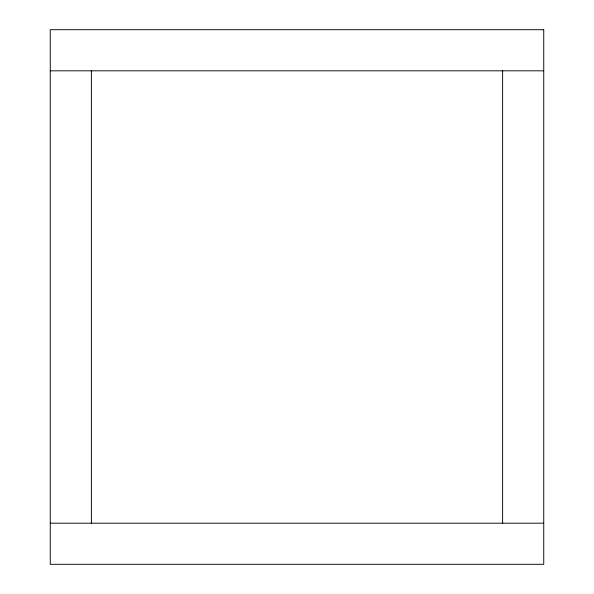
<?xml version="1.0" encoding="UTF-8"?>
<svg xmlns="http://www.w3.org/2000/svg" width="594" height="594" viewBox="0 0 594 594"><rect width="100%" height="100%" fill="white"/><g stroke="black" fill="none" stroke-linecap="round" stroke-linejoin="round"><path stroke-width="0.89" d="M50.26 70.82L543.74 70.82M50.26 523.18L543.74 523.18M502.613 70.82L502.613 523.18M91.387 70.82L91.387 523.18M543.74 29.7L50.26 29.7L50.26 564.3L543.74 564.3L543.74 29.7"/></g></svg>
